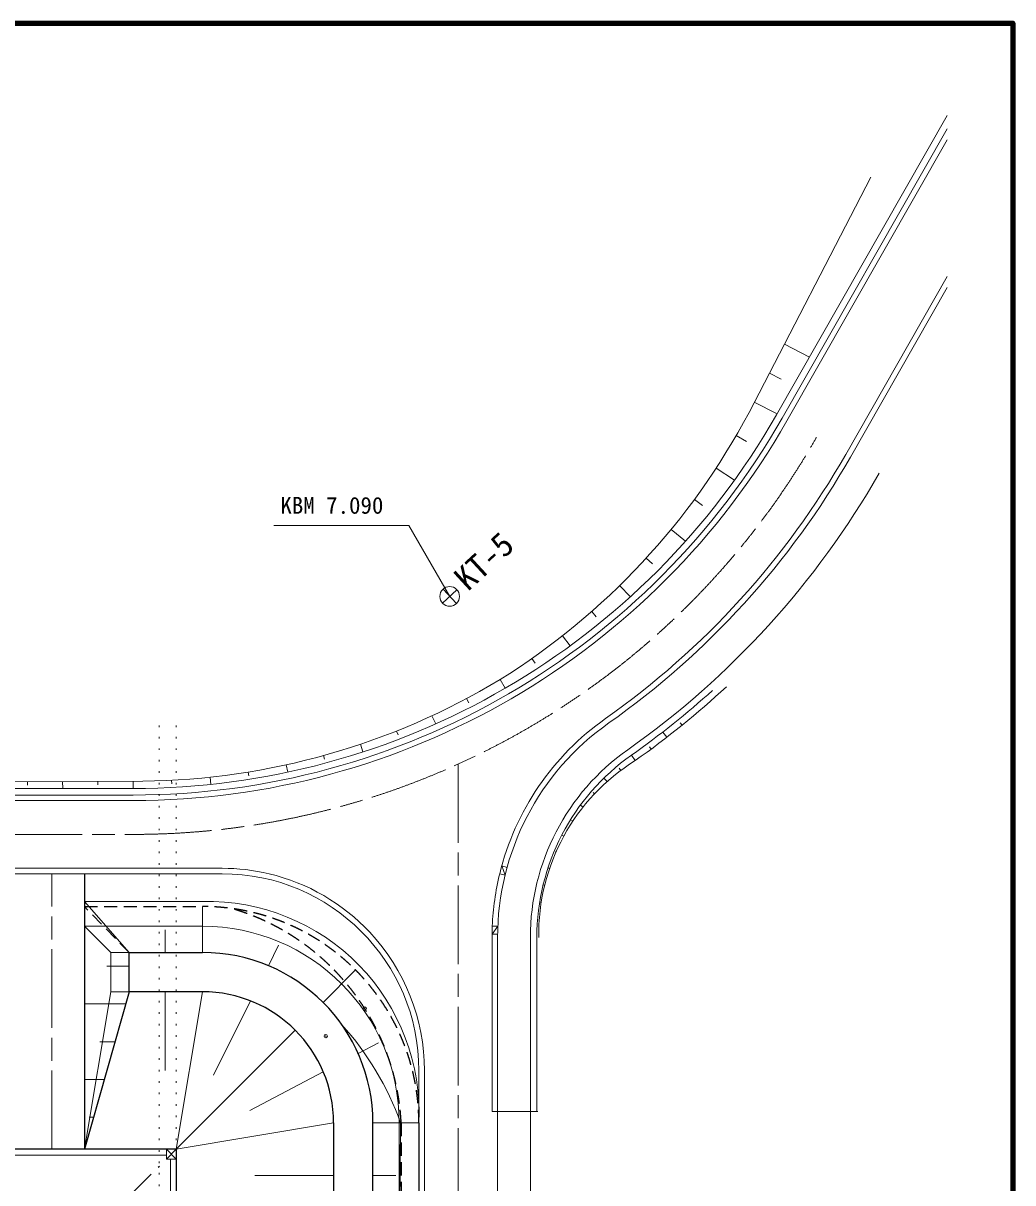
# Model space of a CAD drawing. Units: millimetres, scale not verified. Extents: x -199250 to 201250, y -138500 to 162913.
# Drawn here: x 125782 to 201250, y 50089 to 138500 of the extents above; entities that cross this region are included whole.
import ezdxf
from ezdxf.enums import TextEntityAlignment as Align

# ---------------------------------------------------------------- set-up
doc = ezdxf.new("R2010")
doc.units = ezdxf.units.MM
doc.header["$LTSCALE"] = 500
doc.header["$PDMODE"] = 32
doc.header["$PDSIZE"] = 250
for name, pattern in [('CHAIN', [18.5, 12, -1.5, 3.5, -1.5]), ('DASHED2', [3, 2, -1]), ('DASHED_DOTTED', [9.25, 6, -1.5, 0.25, -1.5]), ('DOTTED', [1.75, 0.25, -1.5])]:
    doc.linetypes.add(name, pattern=pattern)
for name, color, linetype, lineweight in [('0-1_S-SUV', 7, 'Continuous', 13), ('0-4_現況図（想定）', 8, 'Continuous', 13), ('0-A_計画', 7, 'Continuous', 18), ('0-B_二次掘削', 7, 'Continuous', 13), ('0-C_ｸﾞﾗﾝﾄﾞ高さ勾配', 5, 'Continuous', 13), ('0-D_法形状', 7, 'Continuous', 25), ('0-E_法マ－ク', 7, 'Continuous', 18)]:
    doc.layers.add(name, color=color, linetype=linetype, lineweight=lineweight)
doc.styles.add('ＭＳ ゴシック', font='')
doc.styles.get('ＭＳ ゴシック').set_extended_font_data('MS Gothic')

# ---------------------------------------------------------------- blocks, each defined once
blk = doc.blocks.new('open_arrow')
at = {"color": 0, "linetype": 'Continuous', "lineweight": -2}
blk.add_lwpolyline([(7.5, 1.25), (0, 0), (7.5, -1.25)], dxfattribs=at)
blk = doc.blocks.new('DIMENSION_001_')
at = {"layer": '0-4_現況図（想定）', "color": 7, "lineweight": 18}
blk.add_line((30144678738, 20298682718), (30144678772, 20298682755), dxfattribs=at)
at = {"layer": '0-4_現況図（想定）', "color": 7, "xscale": 200, "yscale": 200, "rotation": 227}
blk.add_blockref('open_arrow', (30144678738, 20298682718), dxfattribs=at)
blk = doc.blocks.new('-005-DIMENSION_001_')
at = {"layer": '0-4_現況図（想定）', "color": 7, "lineweight": 18}
blk.add_line((30144678738, 20298682718), (30144678772, 20298682755), dxfattribs=at)
at = {"layer": '0-4_現況図（想定）'}
blk.add_blockref('DIMENSION_001_', (0, 0), dxfattribs=at)
blk = doc.blocks.new('-006--005-DIMENSION_002_')
at = {"layer": '0-4_現況図（想定）', "color": 7}
blk.add_lwpolyline([(30144678738, 20298682718), (30146811584, 20300966961), (30145310360, 20305888592)], dxfattribs=at)
at = {"layer": '0-4_現況図（想定）'}
blk.add_blockref('-005-DIMENSION_001_', (0, 0), dxfattribs=at)
at = {"layer": '0-4_現況図（想定）', "color": 7, "style": 'ＭＳ ゴシック'}
blk.add_text('KBM 7.090', height=641500, rotation=286.963, dxfattribs=at).set_placement((30145622422, 20305722407), align=Align.BOTTOM_LEFT)

msp = doc.modelspace()

# ---------------------------------------------------------------- linework, layer by layer
at = {"layer": '0-1_S-SUV', "lineweight": 18}
for p, q in [((130457, 71533.2), (139457, 71533.2)), ((130457, 71533.2), (133857, 67651.2)), ((154558.9, 54651.1), (154459.9, 41715.3))]:
    msp.add_line(p, q, dxfattribs=at)
at = {"layer": '0-1_S-SUV', "lineweight": 140}
msp.add_lwpolyline([(-199250, -138500), (-199250, 138500), (201250, 138500), (201250, -138500)], close=True, dxfattribs=at)
at = {"layer": '0-1_S-SUV', "lineweight": 18}
for centre, radius, start, end in [((139853.9, 55416.8), 16121.2, 357.27752, 91.41069), ((133370.8, 47071.6), 22503, 19.68329, 42.05074)]:
    msp.add_arc(centre, radius, start, end, dxfattribs=at)
at = {"layer": '0-4_現況図（想定）'}
for p, q in [((196250, 131454.5), (183229.3, 108642.9)), ((183663.6, 108395.1), (196250, 130445.9)), ((184028.3, 108186.9), (196250, 129598.6)), ((190431.8, 126748.3), (181133.9, 108830.7)), ((188509.7, 105628.9), (196250, 119189.6)), ((188874.5, 105420.7), (196250, 118342.3)), ((183836, 114037.8), (185743.6, 113047.8)), ((182686.7, 111823.2), (183590.8, 111354)), ((181537.5, 109608.6), (183268, 108710.6)), ((180150.8, 107055.9), (180934.7, 106602.1)), ((178627.6, 104582.2), (180031, 103664.6)), ((176972.5, 102194.7), (177595.4, 101737.3)), ((175190.2, 99900.6), (176286.6, 99000.1)), ((173286.1, 97706.6), (173764, 97268.5)), ((171265.7, 95619.2), (172090.7, 94776.1)), ((158857.5, 95306.7), (157754.2, 94290.5)), ((157797.8, 95350.3), (158814, 94247)), ((169135.1, 93644.4), (169487.1, 93243.3)), ((166900.4, 91788.2), (167494.3, 91032.3)), ((164568.3, 90055.9), (164815.4, 89703.7)), ((162145.7, 88452.8), (162544.2, 87798.4)), ((159588.1, 87003.3), (159756.8, 86685.7)), ((156955.2, 85695.6), (157240.2, 85080.3)), ((175885.5, 85152), (176025.9, 84978.8)), ((154254.9, 84533.4), (154373.8, 84234.9)), ((174548.3, 84451.6), (174856.7, 84053)), ((151495.3, 83520.2), (151690.6, 82939.6)), ((173533.3, 83334.7), (173667, 83153.7)), ((148684.5, 82659), (148762.9, 82375.5)), ((172167.3, 82693.3), (172457.5, 82281.2)), ((142943, 81402.6), (142987.6, 81127.4)), ((145830.9, 81952.4), (145952.7, 81395.6)), ((171352.2, 81526.6), (171226.6, 81694.5)), ((134908.3, 80710.3), (96582.5, 80553.4)), ((126107.6, 80674.2), (126108.7, 80412.7)), ((128791.7, 80685.2), (128793.9, 80151.2)), ((131475.8, 80696.2), (131476.9, 80423.7)), ((134159.9, 80707.2), (134162.4, 80151.2)), ((137098.8, 80779), (137113, 80504.1)), ((140029.4, 81011), (140087.9, 80463)), ((170315.6, 80680), (170073.6, 80951.7)), ((22620.2, 79651.7), (134159.9, 79651.2)), ((88795.2, 80151.4), (134159.9, 80151.2)), ((169355.5, 79747.6), (169244.9, 79852.1)), ((22608, 79231.7), (134159.9, 79231.2)), ((168478.8, 78736.4), (168281.3, 78893.3)), ((167692.1, 77653.7), (167605.3, 77711.3)), ((167001.1, 76507.5), (166849.5, 76590.3)), ((166411, 75306.3), (166344.4, 75335.6)), ((140957, 73651.2), (22446.3, 73651.7)), ((140957, 74071.2), (22458.5, 74071.7)), ((162682.1, 74131.8), (162277.4, 74243.8)), ((165926, 74058.9), (165805.8, 74099.8)), ((165549.7, 72774.6), (165492.9, 72788.6)), ((165285, 71462.7), (165170.4, 71480.7)), ((165133.7, 70132.9), (165072, 70137.3)), ((130456.9, 52651.2), (130457, 69651.2)), ((139457, 69651.2), (130457, 69651.2)), ((132457, 67651.2), (130457, 69651.2)), ((161975.3, 69651.1), (161538.6, 69056.7)), ((161958.6, 69051.3), (161538.6, 69056.7)), ((161975.3, 69651.1), (161554.9, 69651.1)), ((161536.9, 55526.9), (161537, 68795.1)), ((161957, 68795.1), (161956.6, -23770.9)), ((164456.5, -51848.9), (164457, 68795.1)), ((164956.9, 55526.9), (164957, 68795.1)), ((139457, 67651.2), (132457, 67651.2)), ((132457, 67651.2), (132457, 64651.2)), ((132457, 64651.2), (130456.9, 52651.2)), ((139457, 64651.2), (132457, 64651.2)), ((155956.5, -43727.6), (155956.9, 58651.1)), ((156376.9, 55651.1), (156376.9, 58651.1)), ((156376.5, -43901.5), (156376.9, 55651.1)), ((161956.9, 55526.9), (161536.9, 55526.9)), ((161956.9, 55526.9), (164456.9, 55526.9)), ((164456.9, 55526.9), (165038.9, 55526.9)), ((149456.6, -29348.9), (149456.9, 54651.1)), ((152456.6, -29348.9), (152456.9, 54651.1)), ((154456.6, -29348.9), (154456.9, 54651.1))]:
    msp.add_line(p, q, dxfattribs=at)
at = {"layer": '0-4_現況図（想定）', "linetype": 'CHAIN'}
for p, q in [((158957, 82015), (158956.5, -48848.9)), ((22533.2, 76651.7), (134159.9, 76651.2)), ((127956.9, 52651.2), (127957, 73651.2))]:
    msp.add_line(p, q, dxfattribs=at)
at = {"layer": '0-4_現況図（想定）'}
for points in [[(162122.8, 73651.1), (162530.7, 73551.2), (162277.4, 74243.8)], [(137456.6, -27348.8), (137456.9, 52651.2), (130456.9, 52651.2)]]:
    msp.add_lwpolyline(points, dxfattribs=at)
msp.add_circle((158305.9, 94798.6), 750, dxfattribs=at)
for centre, radius, start, end in [((133833, 133870.2), 53519.7, 301.93895, 332.1048), ((134160.1, 136651.2), 56500, 269.99977, 330.28264), ((134160.1, 136651.2), 57000, 269.99977, 330.28264), ((134160.1, 136651.2), 57420, 269.99977, 330.28264), ((134160.1, 136651.2), 62580, 305.16025, 330.28264), ((134160.1, 136651.2), 63000, 305.16025, 330.28264), ((134160.1, 136651.2), 65500, 305.16026, 330.28264), ((134313.6, 134583), 53876, 270.63255, 301.10419), ((134160.1, 136651.2), 66000, 305.16025, 312.0402), ((134160.1, 136651.2), 66504, 305.16025, 312.86945), ((181957, 68795), 20000, 125.16023, 179.99977), ((181957, 68795), 20420, 125.16023, 166.24267), ((181957, 68795), 17500, 125.16024, 179.99977), ((181956.9, 68795), 17000, 125.16023, 179.99977), ((180689.6, 69036.5), 15594.6, 121.86268, 180.88717), ((140956.9, 58651.2), 15420, 76.59649, 89.99977), ((140956.9, 58651.2), 15000, 359.99977, 89.99977), ((140956.9, 58651.2), 15420, 43.1416, 76.59649), ((181957, 68795), 20420, 166.24267, 177.59724), ((139456.9, 54651.2), 15000, 359.99977, 89.99977), ((140956.9, 58651.2), 15420, 359.99977, 43.1416), ((181957, 68795), 20420, 177.59724, 179.99977), ((139456.9, 54651.2), 13000, 359.99977, 89.99977), ((139456.9, 54651.2), 10000, 359.99977, 89.99977)]:
    msp.add_arc(centre, radius, start, end, dxfattribs=at)
at = {"layer": '0-4_現況図（想定）', "linetype": 'CHAIN'}
msp.add_arc((134160.1, 136651.2), 60000, 269.99977, 330.28264, dxfattribs=at)
at = {"layer": '0-A_計画', "linetype": 'DASHED2', "lineweight": 25}
msp.add_line((154608.9, 54651.1), (154608.6, -29523), dxfattribs=at)
at = {"layer": '0-A_計画'}
for p, q in [((9606.4, 52201.2), (136706.5, 52201.2)), ((136706.5, 51901.2), (137456.5, 52652.3)), ((137456.9, 51902.8), (136706.5, 52651.2)), ((137006.5, 51901.2), (137006.5, -26598.8))]:
    msp.add_line(p, q, dxfattribs=at)
msp.add_lwpolyline([(136706.5, 51901.2), (136706.5, 52651.2), (137456.5, 52651.2), (137456.5, 51901.2)], close=True, dxfattribs=at)
msp.add_lwpolyline([(136706.5, 52201.2), (136706.5, 51901.2), (137006.5, 51901.2)], dxfattribs=at)
at = {"layer": '0-A_計画', "linetype": 'DASHED2', "lineweight": 25}
msp.add_arc((136632.8, 53724.6), 18000, 2.95064, 73.67941, dxfattribs=at)
at = {"layer": '0-A_計画'}
msp.add_point((151826.8, 63375.6), dxfattribs=at)
at = {"layer": '0-B_二次掘削', "linetype": 'DOTTED'}
for p, q in [((136157, 84962.6), (136156.5, -56681.2)), ((137457, 84962.6), (137456.5, -56681.2))]:
    msp.add_line(p, q, dxfattribs=at)
at = {"layer": '0-C_ｸﾞﾗﾝﾄﾞ高さ勾配', "linetype": 'DASHED_DOTTED', "lineweight": 25}
msp.add_line((97456.6, 12652.3), (137456.6, 52652.3), dxfattribs=at)
at = {"layer": '0-D_法形状'}
for p, q in [((130457, 73651.2), (130456.9, 52651.2)), ((133857, 64651.2), (130456.9, 52651.2)), ((149456.9, 54651.1), (149456.6, -29348.9)), ((152456.6, -29348.9), (152456.9, 54651.1)), ((155956.9, 54651.1), (155956.6, -29348.9)), ((137456.9, 52651.2), (8306.5, 52651.7)), ((137456.6, 52652.3), (137461.1, -27347.7))]:
    msp.add_line(p, q, dxfattribs=at)
at = {"layer": '0-D_法形状', "linetype": 'DASHED2'}
msp.add_line((130457, 71151.2), (139457, 71151.2), dxfattribs=at)
at = {"layer": '0-D_法形状'}
msp.add_lwpolyline([(139457, 64651.2), (133857, 64651.2), (133857, 67651.2), (139457, 67651.2)], dxfattribs=at)
at = {"layer": '0-D_法形状', "linetype": 'DASHED2'}
msp.add_arc((139456.9, 54651.2), 16500, 359.99977, 89.99976, dxfattribs=at)
at = {"layer": '0-D_法形状'}
for radius, end in [(13000, 89.99976), (10000, 89.99977)]:
    msp.add_arc((139456.9, 54651.2), radius, 359.99977, end, dxfattribs=at)
at = {"layer": '0-E_法マ－ク', "linetype": 'DASHED2'}
msp.add_line((133857, 67651.2), (130457, 71151.2), dxfattribs=at)
at = {"layer": '0-E_法マ－ク'}
for p, q in [((139457, 67651.2), (139457, 71151.2)), ((136607, 67651.2), (136607, 69378)), ((144478.2, 66642.3), (145264.7, 68209.2)), ((133857, 66600.5), (132157, 66600.5)), ((148649.3, 63843.5), (151124.2, 66318.4)), ((136606.9, 58651.2), (136607, 64651.2)), ((137456.6, 52652.3), (139457, 64651.2)), ((133594.4, 63724.4), (130456.9, 63724.4)), ((140292.5, 58302.5), (143128.4, 63952.8)), ((137456.9, 52651.2), (146528, 61722.2)), ((132779.4, 60848.3), (131618.2, 60848.3)), ((151331.7, 59941.6), (152883.4, 60757)), ((143062.8, 55596.8), (148668.8, 58542.4)), ((131964.5, 57972.2), (130456.9, 57972.2)), ((131149.6, 55096.1), (130803.3, 55096.1)), ((137456.9, 52651.2), (149456.9, 54651.1)), ((152456.9, 54651.1), (155956.9, 54651.1)), ((143456.9, 50651.2), (149456.9, 50651.1)), ((152456.9, 50651.1), (154206.9, 50651.1))]:
    msp.add_line(p, q, dxfattribs=at)
msp.add_point((148854.6, 61279.4), dxfattribs=at)

# ---------------------------------------------------------------- block references
at = {"layer": '0-4_現況図（想定）', "xscale": 0.002, "yscale": 0.002, "rotation": 73.03694}
msp.add_blockref('-006--005-DIMENSION_002_', (21399682.5, -69416039.6), dxfattribs=at)

# ---------------------------------------------------------------- texts
at = {"layer": '0-4_現況図（想定）', "style": 'ＭＳ ゴシック'}
msp.add_text('KT-5', height=1833, rotation=42.647, dxfattribs=at).set_placement((160072.2, 94726), align=Align.BOTTOM_LEFT)

doc.saveas('drawing.dxf')
